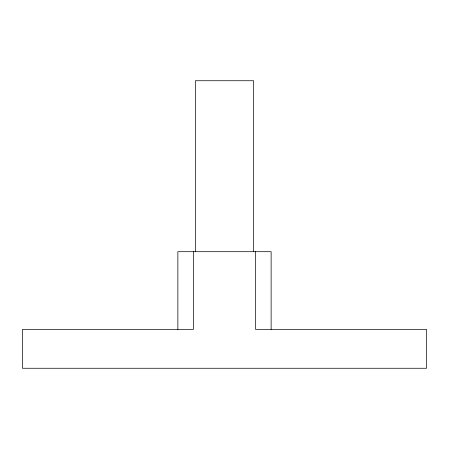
<?xml version="1.0" encoding="UTF-8"?>
<svg xmlns="http://www.w3.org/2000/svg" width="449" height="449" viewBox="0 0 449 449"><rect width="100%" height="100%" fill="white"/><g stroke="black" fill="none" stroke-linecap="round" stroke-linejoin="round"><path stroke-width="0.67" d="M271.129 329.409L271.129 251.698L177.871 251.698L177.871 329.409M255.582 251.698L255.582 329.409L426.55 329.409L426.55 368.264L22.45 368.264L22.45 329.409L193.418 329.409L193.418 251.698M253.64 251.698L253.64 80.736L195.36 80.736L195.36 251.698"/></g></svg>
